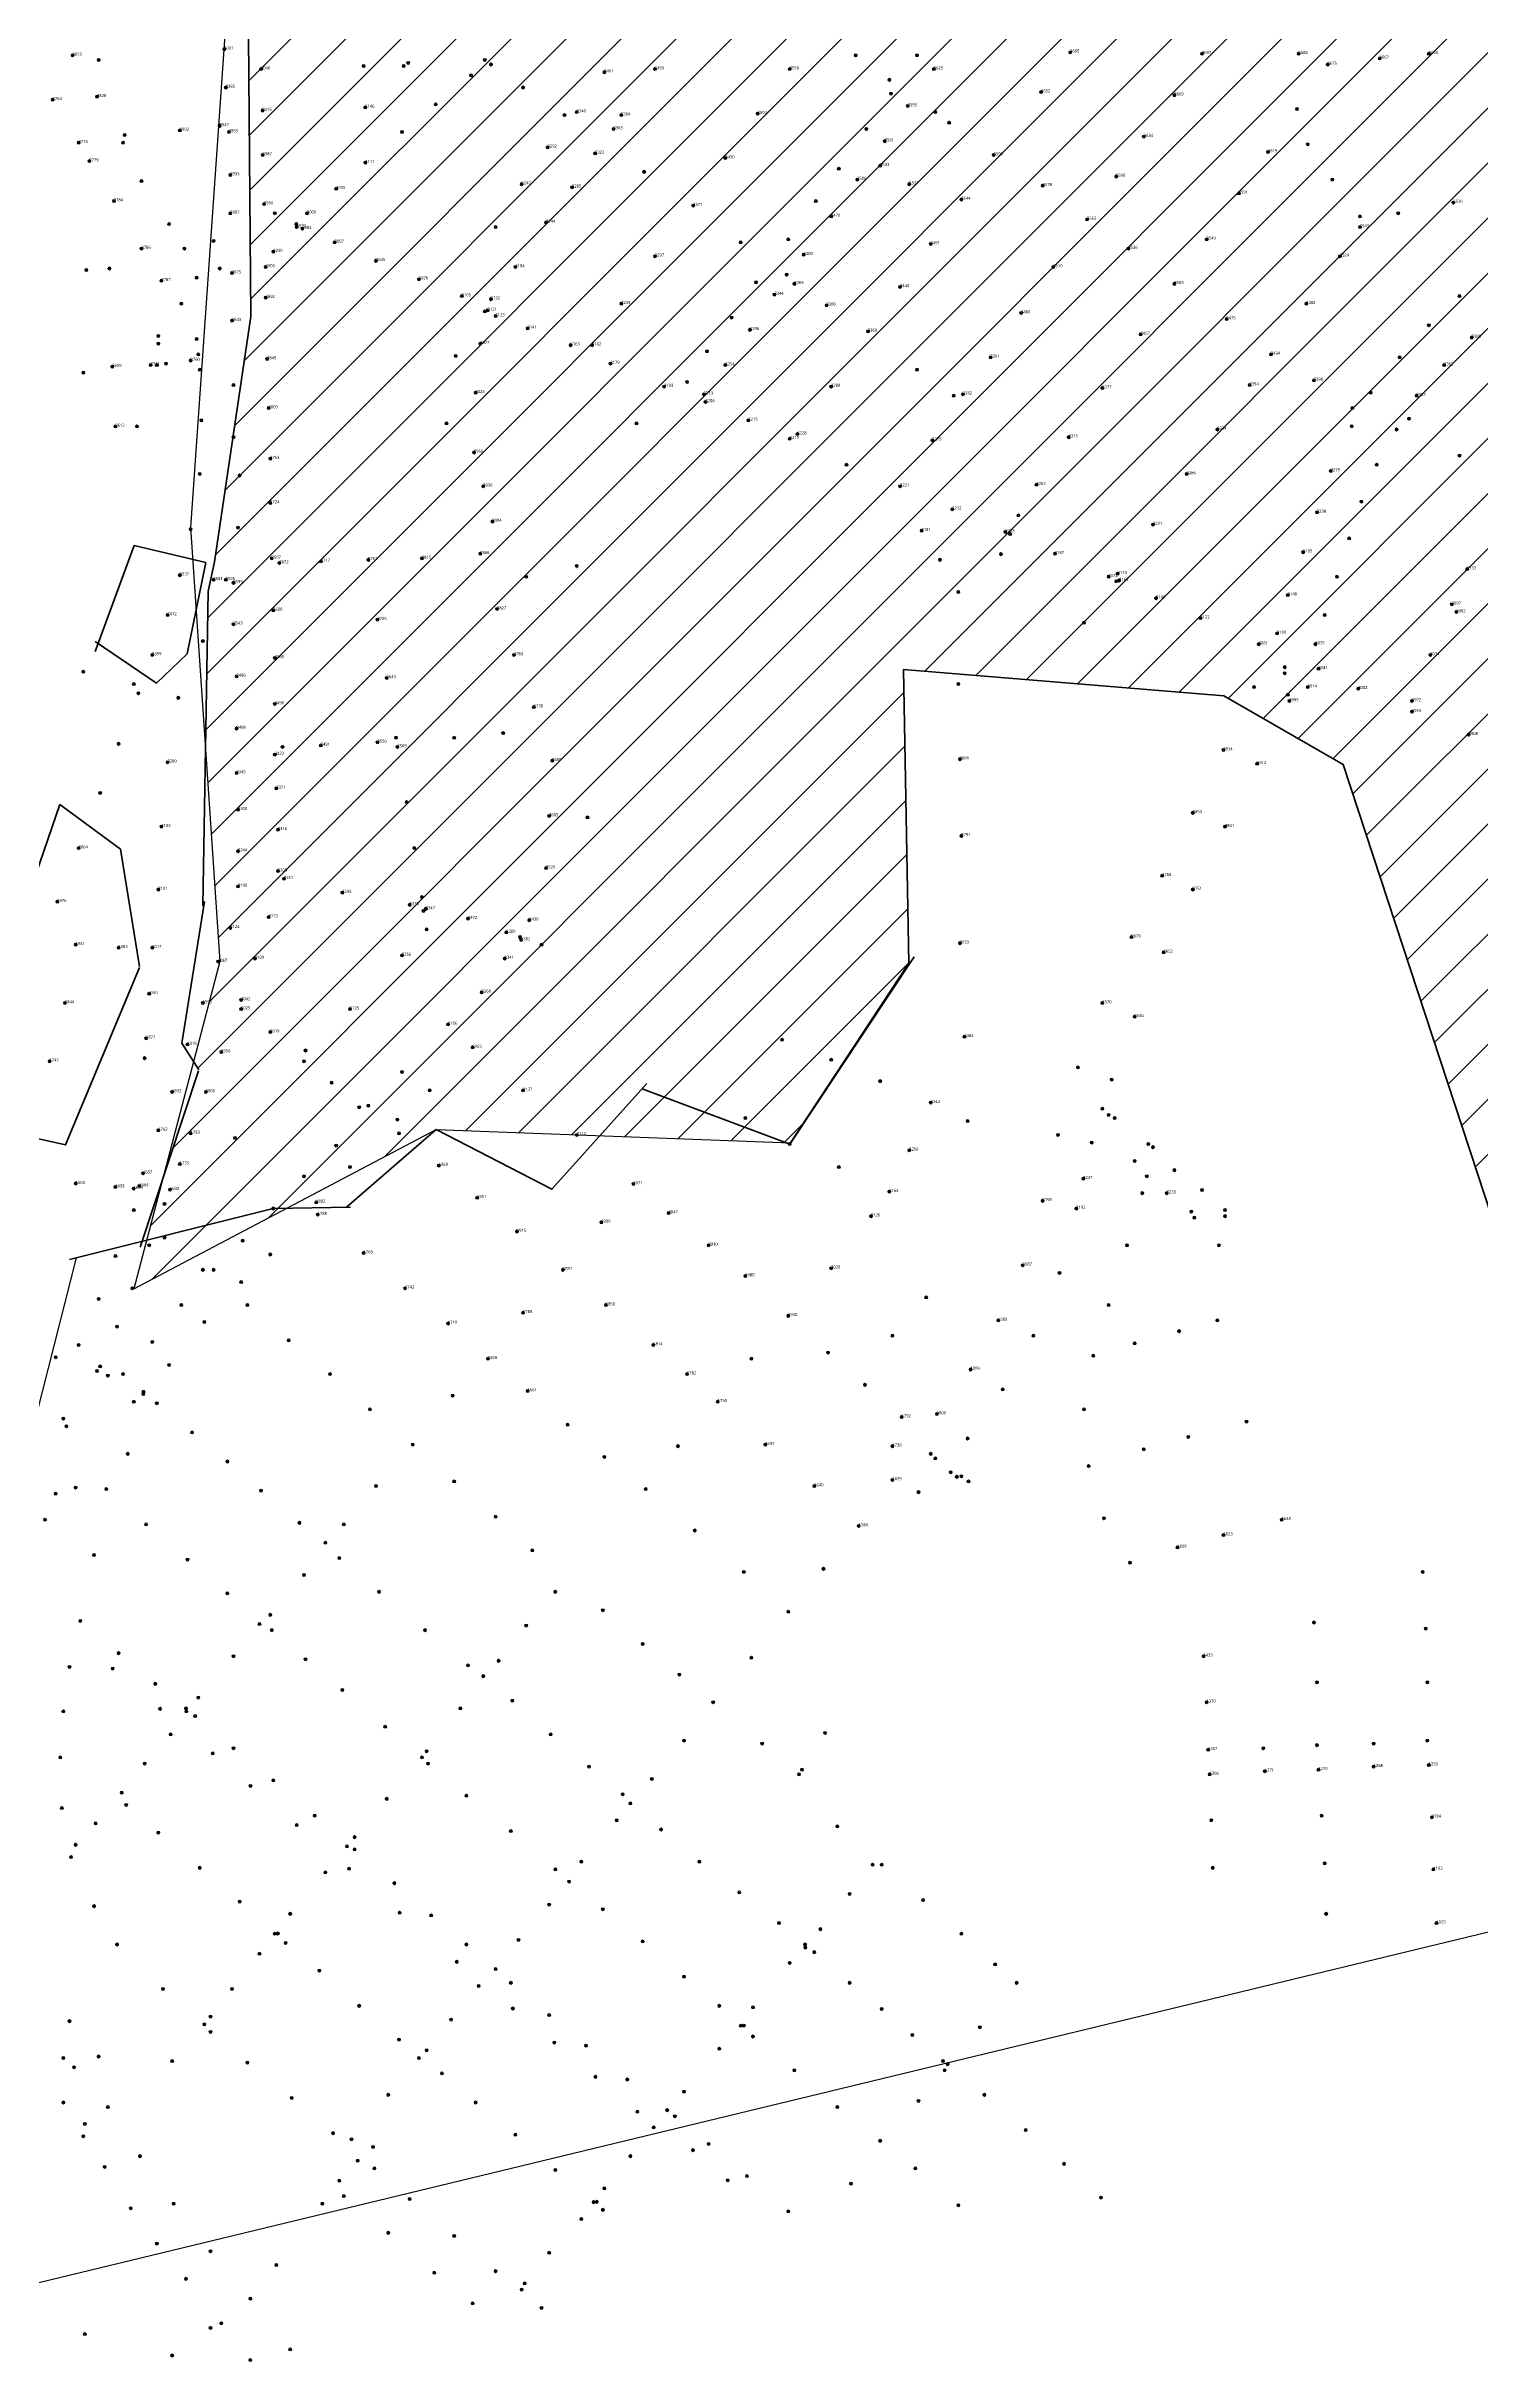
# Model space of a CAD drawing. Header units: millimetres. Extents: x 292691 to 302352, y 7824595 to 7836845.
# Drawn here: x 296395 to 297331, y 7829704 to 7831214 of the extents above; entities that cross this region are included whole.
import ezdxf

# ---------------------------------------------------------------- set-up
doc = ezdxf.new("R2010")
doc.units = ezdxf.units.MM
doc.layers.add('lista_postes', color=1, linetype='Continuous')
doc.styles.add('MtXpl_Open_Sans', font='')
doc.styles.get('MtXpl_Open_Sans').set_extended_font_data('Open Sans')

# ---------------------------------------------------------------- blocks, each defined once
blk = doc.blocks.new('symbolLayer0')
at = {"linetype": 'Continuous'}
h = blk.add_hatch(color=1, dxfattribs=at)
edge = h.paths.add_edge_path()
edge.add_arc((0.1, 0.1), 0.5, 0, 360)
at = {"color": 1, "linetype": 'Continuous', "lineweight": 20}
blk.add_circle((0.1, 0.1), 1, dxfattribs=at)
at = {"color": 1, "linetype": 'Continuous'}
blk.add_circle((0.1, 0.1), 0.5, dxfattribs=at)

msp = doc.modelspace()

# ---------------------------------------------------------------- hatches: boundary and pattern name
h = msp.add_hatch()
h.set_pattern_fill('ANSI31', color=256, scale=8)
h.set_pattern_definition([(45, (-10000, 0), (-17.96051224, 17.96051224), [])])
h.paths.add_polyline_path([(297920.1, 7831378.1), (297920.4, 7831400.9), (297888.4, 7831594.2), (297851.6, 7831621.7), (297775.6, 7831618.4), (297395.7, 7831606.5), (297416.7, 7831381.6), (297403.5, 7831245.4), (297405.6, 7831219.8), (297237.9, 7831220.3), (297188.7, 7831248.2), (297134.7, 7831287.1), (297064.6, 7831337.6), (296962.9, 7831404.4), (296869.6, 7831461.7), (296739, 7831552.8), (296658.7, 7831609), (296526.1, 7831430.1), (296525.2, 7831417.2), (296528.4, 7831037.8), (296504.8, 7830877.8), (296500.6, 7830858.4), (296498.8, 7830755.5), (296508.1, 7830617.1), (296491, 7830552.2), (296494.5, 7830546.8), (296470.5, 7830473.9), (296452, 7830403.8), (296649.4, 7830507.6), (296880.6, 7830498.9), (296957.7, 7830616.1), (296954.4, 7830807.6), (297163.4, 7830790.3), (297241.2, 7830745.7), (297392, 7830287), (297440.5, 7830169.1), (297596.9, 7830112.4), (297608.1, 7830381.2), (297519.9, 7830411.3), (297519.2, 7830411.6), (297467.8, 7830711.5), (297553.6, 7830850.8), (297713.6, 7830902.9), (298068.4, 7830998.9), (298069.8, 7830999.3)])
h.paths.add_polyline_path([(297828.1, 7831958.1), (297664.9, 7832074.5), (297580, 7832185.7), (297408.7, 7832129.1), (297412.8, 7832097.1), (297377.1, 7832023), (297362.6, 7832029.9), (297362.6, 7832029.9), (297395.7, 7831606.5), (297775.6, 7831618.4), (297849.1, 7831621.6), (297868.1, 7831752.7), (297853.9, 7831852)])

# ---------------------------------------------------------------- linework, layer by layer
at = {"color": 2, "lineweight": 100}
for p, q in [((296880.1, 7830498.1), (296961.3, 7830620.3)), ((296783.7, 7830534.1), (296880.1, 7830498.1)), ((296410.2, 7830422.9), (296543.1, 7830456.1)), ((296543.1, 7830456.1), (296593.5, 7830457))]:
    msp.add_line(p, q, dxfattribs=at)
at = {"color": 3}
msp.add_line((297447.1, 7830011.1), (296235.1, 7829718.1), dxfattribs=at)
at = {"color": 2, "lineweight": 100}
for points in [[(296740.8, 7831728.3), (296719.1, 7831693.1), (296525.1, 7831430.1), (296528.4, 7831037.8), (296504.8, 7830877.8), (296500.6, 7830858.4), (296497.1, 7830653.5)], [(296740.8, 7831728.3), (296719.1, 7831693.1), (296525.1, 7831430.1), (296528.4, 7831037.8), (296504.8, 7830877.8), (296500.6, 7830858.4), (296497.1, 7830653.5)], [(296426.8, 7830825.8), (296466.9, 7830798.7), (296486.8, 7830817.8), (296499, 7830877.3), (296452.4, 7830888.4), (296426.8, 7830819.3)], [(296426.8, 7830825.8), (296466.9, 7830798.7), (296486.8, 7830817.8), (296499, 7830877.3), (296452.4, 7830888.4), (296426.8, 7830819.3)], [(296957.7, 7830616.1), (296954.4, 7830807.6), (297163.4, 7830790.3), (297241.2, 7830745.7), (297397, 7830271.7)], [(296957.7, 7830616.1), (296954.4, 7830807.6), (297163.4, 7830790.3), (297241.2, 7830745.7), (297397, 7830271.7)], [(296455.8, 7830613.8), (296443.3, 7830690.4), (296403.8, 7830719.5), (296333, 7830514.2), (296407.5, 7830497.5), (296455.8, 7830613.2)], [(296455.8, 7830613.8), (296443.3, 7830690.4), (296403.8, 7830719.5), (296333, 7830514.2), (296407.5, 7830497.5), (296455.8, 7830613.2)], [(296494.6, 7830546.6), (296483.4, 7830564), (296498.2, 7830656.3)], [(296494.6, 7830546.6), (296483.4, 7830564), (296498.2, 7830656.3)], [(296494.2, 7830545.8), (296456.3, 7830430.9)], [(296494.2, 7830545.8), (296456.3, 7830430.9)], [(296590.8, 7830456.9), (296649.4, 7830507.6), (296724.9, 7830468.6), (296786.9, 7830537.6)], [(296590.8, 7830456.9), (296649.4, 7830507.6), (296724.9, 7830468.6), (296786.9, 7830537.6)]]:
    msp.add_lwpolyline(points, dxfattribs=at)
msp.add_lwpolyline([(296526.1, 7831430.1), (296489.1, 7830900.1), (296508.1, 7830617.1), (296452, 7830403.8), (296649.4, 7830507.6), (296880.6, 7830498.9), (296957.7, 7830616.1), (296954.4, 7830807.6), (297163.4, 7830790.3), (297241.2, 7830745.7), (297392, 7830287)])
at = {"color": 3}
msp.add_lwpolyline([(296414.4, 7830423.9), (296235.1, 7829718.1)], dxfattribs=at)

# ---------------------------------------------------------------- block references
at = {"layer": 'lista_postes'}
for p in [(296412, 7831208), (296429, 7831205), (296511, 7831212), (296681, 7831205), (296923, 7831208), (296963, 7831208), (297063, 7831210), (297149, 7831209), (297212, 7831209), (297265, 7831206), (297297, 7831209), (296535, 7831199), (296602, 7831201), (296628, 7831201), (296631, 7831203), (296672, 7831195), (296685, 7831202), (296759, 7831197), (296792, 7831199), (296880, 7831199), (296945, 7831192), (296974, 7831199), (297231, 7831202), (296399, 7831179), (296428, 7831181), (296512, 7831187), (296603, 7831174), (296649, 7831176), (296706, 7831187), (296946, 7831183), (296957, 7831175), (297044, 7831184), (297131, 7831182), (297211, 7831173), (296482, 7831159), (296508, 7831162), (296514, 7831158), (296536, 7831172), (296627, 7831158), (296733, 7831169), (296741, 7831171), (296765, 7831160), (296770, 7831169), (296859, 7831170), (296930, 7831160), (296975, 7831171), (296984, 7831164), (296416, 7831151), (296445, 7831151), (296446, 7831156), (296536, 7831143), (296722, 7831148), (296753, 7831144), (296942, 7831152), (297013, 7831143), (297111, 7831155), (297192, 7831145), (297218, 7831150), (296423, 7831139), (296515, 7831130), (296603, 7831138), (296785, 7831132), (296838, 7831141), (296912, 7831134), (296939, 7831136), (297093, 7831129), (296439, 7831113), (296457, 7831126), (296584, 7831121), (296705, 7831124), (296738, 7831122), (296897, 7831113), (296924, 7831127), (296958, 7831124), (296992, 7831114), (297045, 7831123), (297173, 7831118), (297234, 7831127), (296475, 7831098), (296515, 7831105), (296537, 7831111), (296544, 7831105), (296558, 7831098), (296565, 7831105), (296721, 7831099), (296817, 7831110), (296907, 7831103), (297074, 7831101), (297252, 7831103), (297277, 7831105), (297313, 7831112), (296504, 7831087), (296558.2, 7831096), (296562, 7831095), (296583, 7831086), (296688, 7831096), (296848, 7831086), (296879, 7831088), (296972, 7831085), (297152, 7831088), (297252, 7831096), (296421, 7831068), (296436, 7831069), (296457, 7831082), (296485, 7831082), (296508, 7831069), (296538, 7831070), (296543, 7831080), (296610, 7831074), (296701, 7831070), (296792, 7831077), (296889, 7831078), (297052, 7831070), (297101, 7831082), (297239, 7831077), (296470, 7831061), (296493, 7831063), (296516, 7831066), (296638, 7831062), (296858, 7831060), (296878, 7831065), (296883, 7831059), (296952, 7831057), (297131, 7831059), (296483, 7831046), (296538, 7831050), (296666, 7831051), (296681, 7831041), (296682.9, 7831041.7), (296685, 7831049), (296688, 7831038), (296770, 7831046), (296842, 7831037), (296870, 7831052), (296904, 7831045), (297031, 7831040), (297217, 7831046), (297317, 7831051), (296468, 7831025), (296493, 7831023), (296516, 7831035), (296709, 7831030), (296854, 7831029), (296931, 7831028), (297109, 7831026), (297165, 7831036), (297297, 7831032), (297325, 7831024), (296468, 7831020), (296473, 7831007), (296489, 7831009), (296494, 7831013), (296539, 7831010), (296662, 7831012), (296678, 7831020), (296737, 7831019), (296751, 7831019), (296763, 7831007), (296826, 7831015), (297011, 7831011), (297194, 7831013), (297278, 7831011), (296419, 7831001), (296438, 7831005), (296463, 7831006), (296467, 7831006), (296495, 7831003), (296517, 7830993), (296798, 7830992), (296813, 7830995), (296838, 7831006), (296907, 7830992), (296963, 7831003), (297180, 7830993), (297222, 7830996), (297307, 7831006), (296540, 7830978), (296675, 7830988), (296824, 7830987), (296825, 7830982), (296987, 7830986), (296993, 7830987), (297084, 7830991), (297247, 7830978), (297259, 7830988), (297289, 7830986), (296440, 7830966), (296454, 7830966), (296496, 7830970), (296656, 7830968), (296780, 7830968), (296853, 7830970), (297159, 7830964), (297246.7, 7830966.1), (297276, 7830964), (297284, 7830971), (296517, 7830959), (296674, 7830949), (296880, 7830958), (296885, 7830961), (296973, 7830957), (297062, 7830959), (297317, 7830947), (296495, 7830935), (296521, 7830934), (296541, 7830945), (296917, 7830941), (297139, 7830935), (297233, 7830937), (297263, 7830941), (296680, 7830927), (296952, 7830927), (297041, 7830928), (297253, 7830917), (296541, 7830916), (296686, 7830904), (296986, 7830912), (297029.2, 7830908), (297117, 7830902), (297224, 7830910), (296489, 7830899), (296520, 7830900), (296966, 7830898), (297020.7, 7830897.2), (297023.8, 7830895.8), (297245, 7830893), (296542, 7830880), (296547, 7830877), (296574, 7830878), (296605, 7830879), (296640, 7830880), (296678, 7830883), (296741, 7830875), (296978, 7830879), (297017.8, 7830882.7), (297053, 7830883), (297215, 7830884), (297322, 7830873), (296482, 7830869), (296504, 7830866), (296512, 7830866), (296517, 7830864), (296708, 7830868), (296990, 7830858), (297088, 7830868), (297093, 7830865), (297094, 7830870), (297094.9, 7830865.5), (297205, 7830856), (297237, 7830868), (296474, 7830843), (296543, 7830846), (296689, 7830847), (297119, 7830854), (297148, 7830841), (297229, 7830843), (297312, 7830850), (297315, 7830845), (296497, 7830826), (296517, 7830837), (296611, 7830840), (297072, 7830838), (297198, 7830831), (296464, 7830817), (296544, 7830815), (296700, 7830817), (297186, 7830824), (297223, 7830824), (297298, 7830817), (296419, 7830806), (296452, 7830798), (296519, 7830803), (296617, 7830802), (296990, 7830798), (297183, 7830796), (297203, 7830809), (297203, 7830805), (297218, 7830796), (297225, 7830808), (296455, 7830792), (296481, 7830789), (296544, 7830785), (296713, 7830783), (297205, 7830791), (297206, 7830787), (297251, 7830795), (297286, 7830787), (296519, 7830769), (296693, 7830766), (297286, 7830780), (296442, 7830759), (296544, 7830752), (296549, 7830757), (296574, 7830758), (296611, 7830760), (296623, 7830763), (296624, 7830757), (296661, 7830763), (297163, 7830755), (297323, 7830765), (296474, 7830747), (296519, 7830740), (296725, 7830748), (296991, 7830749), (297185, 7830746), (296430, 7830727), (296545, 7830730), (296630, 7830721), (296470, 7830705), (296520, 7830716), (296723, 7830712), (296748, 7830711), (297143, 7830714), (297164, 7830705), (296416, 7830691), (296546, 7830703), (296635, 7830691), (296992, 7830699), (296520, 7830689), (296546, 7830676), (296721, 7830678), (296468, 7830664), (296520, 7830666), (296550, 7830671), (296588, 7830662), (297123, 7830673), (297143, 7830664), (296402, 7830656), (296540, 7830646), (296632, 7830654), (296640, 7830659), (296641, 7830650), (296642.5, 7830651.4), (296670, 7830645), (296515, 7830639), (296643, 7830638), (296695, 7830636), (296704, 7830633), (296704.7, 7830631.1), (296710, 7830644), (297103, 7830633), (296414, 7830628), (296442, 7830626), (296464, 7830626), (296507, 7830617), (296531, 7830619), (296627, 7830621), (296694, 7830619), (296718, 7830628), (296991, 7830629), (297124, 7830623), (296407, 7830590), (296462, 7830596), (296497, 7830590), (296522, 7830592), (296522, 7830586), (296593, 7830586), (296679, 7830597), (297084, 7830590), (296541, 7830571), (296657, 7830576), (297105, 7830581), (296459, 7830554), (296460, 7830567), (296487, 7830563), (296509, 7830558), (296564, 7830559), (296673, 7830561), (296875, 7830566), (296994, 7830568), (296397, 7830552), (296563, 7830552), (296627, 7830545), (296907, 7830553), (296939, 7830539), (297068, 7830548), (297090, 7830540), (296477, 7830532), (296499, 7830532), (296581, 7830538), (296645, 7830533), (296706, 7830533), (296972, 7830525), (296599, 7830522), (296605, 7830523), (296624, 7830514), (296851, 7830515), (296996, 7830513), (297084, 7830521), (297088, 7830517), (297092, 7830515), (296468, 7830507), (296489, 7830505), (296518, 7830502), (296584, 7830497), (296625, 7830505), (296741, 7830504), (296880, 7830498), (296958, 7830494), (297055, 7830504), (297077, 7830499), (297114, 7830498), (297117, 7830496), (296458, 7830479), (296482, 7830485), (296593, 7830483), (296651, 7830484), (296912, 7830483), (297105, 7830487), (297131, 7830481), (296414.1, 7830472.3), (296439.9, 7830470), (296451.9, 7830469), (296455.6, 7830470.7), (296475.6, 7830468.3), (296563, 7830477), (296778, 7830472), (296945, 7830467), (297071.5, 7830475.4), (297110, 7830466), (297113, 7830477), (297126, 7830466), (297149, 7830468), (296452, 7830455), (296472, 7830459), (296543, 7830456), (296571, 7830460), (296572, 7830452), (296676, 7830463), (296801, 7830453), (296933, 7830451), (297045, 7830461), (297067, 7830456), (297142, 7830454), (297144, 7830450), (297164, 7830455), (297164, 7830451), (296472, 7830437), (296523, 7830435), (296702, 7830441), (296757, 7830447), (296440, 7830425), (296462, 7830432), (296541, 7830426), (296602, 7830427), (296827, 7830432), (297032, 7830419), (297100, 7830432), (297160, 7830432), (296451, 7830404), (296497, 7830416), (296504, 7830416), (296522, 7830408), (296629, 7830404), (296732, 7830416), (296851, 7830412), (296907, 7830417), (297056, 7830414), (296429, 7830397), (296483, 7830393), (296526, 7830393), (296706, 7830388), (296760, 7830393), (296969, 7830398), (297088, 7830393), (296441, 7830379), (296498, 7830382), (296657, 7830381), (296879, 7830386), (296947, 7830373), (297016, 7830383), (297039, 7830373), (297134, 7830376), (297159, 7830383), (296401, 7830359), (296416, 7830367), (296464, 7830369), (296553, 7830370), (296683, 7830358), (296791, 7830367), (296855, 7830358), (296905, 7830362), (297078, 7830360), (297105, 7830368), (296428, 7830350), (296430, 7830353), (296435, 7830347), (296445, 7830348), (296475, 7830354), (296580, 7830348), (296813, 7830348), (296998, 7830351), (296452, 7830330), (296458.1, 7830335), (296458.3, 7830336.5), (296467, 7830329), (296660, 7830334), (296709, 7830337), (296833, 7830330), (296929, 7830341), (297019, 7830338), (296406, 7830319), (296408, 7830314), (296606, 7830325), (296735, 7830315), (296953, 7830320), (296976, 7830322), (297072, 7830325), (297178, 7830317), (296490, 7830310), (296634, 7830302), (296807, 7830301), (296864, 7830302), (296947, 7830301), (296996, 7830306), (297111, 7830299), (297140, 7830307), (296448, 7830296), (296513, 7830291), (296759, 7830294), (296972, 7830296), (296975, 7830293), (296985, 7830284), (297075, 7830288), (296401, 7830270), (296414, 7830274), (296434, 7830273), (296535, 7830272), (296610, 7830275), (296661, 7830278), (296786, 7830273), (296896, 7830275), (296947, 7830279), (296964, 7830271), (296989, 7830281), (296992, 7830281.4), (296996.6, 7830278), (296394, 7830253), (296688, 7830255), (297085, 7830254), (297201, 7830253), (296460, 7830250), (296560, 7830251), (296577, 7830238), (296589, 7830250), (296818, 7830246), (296925, 7830249), (297163, 7830243), (296426, 7830230), (296487, 7830227), (296586, 7830228), (296712, 7830233), (297102, 7830225), (297133, 7830235), (296563, 7830217), (296850, 7830219), (296902, 7830221), (297293, 7830219), (296513, 7830205), (296612, 7830206), (296727, 7830206), (296758, 7830194), (296879, 7830193), (296417, 7830187), (296534, 7830185), (296541, 7830191), (296542, 7830181), (296642, 7830181), (296708, 7830184), (297222, 7830186), (297295, 7830182), (296442, 7830166), (296517, 7830164), (296564, 7830162), (296784, 7830172), (296855, 7830163), (297150, 7830164), (296410, 7830157), (296438.1, 7830155.9), (296670, 7830158), (296680, 7830151), (296690, 7830161), (296808, 7830152), (297224, 7830147), (297296, 7830147), (296466, 7830146), (296494, 7830137), (296588, 7830142), (296699, 7830135), (296830, 7830134), (297152, 7830134), (296406, 7830128), (296469.1, 7830129.7), (296486, 7830130), (296486.3, 7830128), (296492, 7830125), (296616, 7830118), (296665, 7830130), (296476, 7830113), (296517, 7830104), (296643, 7830102), (296724, 7830113), (296811, 7830109), (296862, 7830107), (296903, 7830114), (297153, 7830103), (297189, 7830104), (297224, 7830106), (297261, 7830107), (297296, 7830109), (296404, 7830098), (296459, 7830094), (296503.5, 7830100.6), (296640, 7830098), (296644, 7830094), (296749, 7830092), (296886, 7830087), (296888, 7830090), (297154, 7830087), (297190, 7830089), (297225, 7830090), (297261, 7830092), (297297, 7830093), (296444, 7830075), (296528.1, 7830079.4), (296543, 7830083), (296617, 7830071), (296669, 7830073), (296771, 7830074), (296790, 7830084), (296405, 7830065), (296447, 7830067), (296570, 7830060), (296767, 7830057), (296776, 7830068), (297155, 7830057), (297227, 7830060), (297299, 7830059), (296414, 7830041), (296427, 7830055), (296468, 7830049), (296558.3, 7830053.9), (296596, 7830046), (296698, 7830050), (296796, 7830051), (296911, 7830053), (296411, 7830033), (296495, 7830026), (296591, 7830040), (296592.4, 7830025.4), (296596, 7830038), (296744, 7830030), (296821, 7830030), (296934, 7830028), (296940, 7830028), (297156, 7830026), (297229, 7830029), (296577, 7830023), (296622, 7830016), (296727, 7830025), (296736, 7830017), (297300, 7830025), (296426, 7830001), (296521, 7830004), (296554, 7829996), (296625.4, 7829996.7), (296723, 7830002), (296758, 7829999), (296847, 7830010), (296919, 7830009), (296967, 7830005), (297230, 7829996), (296544, 7829983), (296546, 7829983.2), (296646, 7829995), (296873, 7829990), (296900, 7829986), (296992, 7829983), (297302, 7829990), (296441, 7829976), (296534, 7829970), (296551, 7829977), (296669, 7829976), (296703, 7829979), (296784, 7829978), (296890, 7829976), (296890.2, 7829974), (296896, 7829971), (296573, 7829959), (296662.7, 7829964.7), (296688, 7829960), (296698, 7829951), (296811, 7829955), (296880, 7829964), (296919, 7829951), (297014, 7829963), (297028, 7829951), (296471, 7829947), (296516, 7829947), (296599, 7829936), (296677, 7829949), (296834, 7829936), (296856, 7829935), (296410, 7829926), (296498, 7829924), (296502, 7829929), (296659, 7829927), (296699.3, 7829934.3), (296723, 7829930), (296848, 7829923), (296850, 7829923.1), (296940, 7829934), (297004, 7829922), (296502, 7829919), (296625, 7829914), (296643, 7829907), (296726.3, 7829912), (296747, 7829910), (296834, 7829908), (296856, 7829916), (296960, 7829917), (296406, 7829902), (296413, 7829896), (296429, 7829903), (296477, 7829900), (296526, 7829899), (296638, 7829902), (296653, 7829892), (296753.2, 7829889.7), (296883, 7829894), (296980, 7829900), (296981, 7829894), (296983, 7829898), (296555, 7829876), (296618, 7829878), (296774, 7829888), (296811, 7829880), (297007, 7829878), (296406, 7829873), (296435, 7829870), (296675, 7829873), (296780.6, 7829867), (296800, 7829868), (296805, 7829864), (296911, 7829870), (296964, 7829874), (296419, 7829851), (296420, 7829859), (296582, 7829853), (296594, 7829849), (296701, 7829852), (296791.2, 7829856.7), (296827, 7829846), (296939, 7829848), (297034, 7829855), (296433, 7829831), (296456, 7829838), (296598, 7829835), (296608, 7829844), (296609, 7829830), (296727, 7829829), (296776, 7829838), (296816.8, 7829841.9), (296962, 7829830), (297059, 7829833), (296586, 7829822), (296759, 7829817), (296839.5, 7829822.3), (296852, 7829825), (296920, 7829820), (296450, 7829804), (296478, 7829807), (296575, 7829807), (296589, 7829812), (296632, 7829810), (296752, 7829808), (296754, 7829808.2), (296758, 7829803), (296879, 7829802), (296990, 7829806), (297083, 7829811), (296618, 7829788), (296661, 7829786), (296744, 7829797), (296467, 7829781), (296502, 7829776), (296723, 7829775), (296486, 7829758), (296545, 7829767), (296648, 7829762), (296688, 7829763), (296707, 7829755), (296528, 7829745), (296673, 7829742), (296705, 7829751), (296718, 7829739), (296502, 7829726), (296509, 7829729), (296420, 7829722), (296554, 7829712), (296477, 7829708), (296528, 7829705)]:
    msp.add_blockref('symbolLayer0', p, dxfattribs=at)

# ---------------------------------------------------------------- texts
at = {"layer": 'lista_postes', "color": 4, "linetype": 'Continuous', "style": 'MtXpl_Open_Sans'}
for s, p in [('2813', (296412, 7831207.9)), ('3001', (296511, 7831211.9)), ('3685', (297063, 7831209.9)), ('3697', (297149, 7831208.9)), ('3688', (297212, 7831208.9)), ('3667', (297265, 7831205.9)), ('3655', (297297, 7831208.9)), ('3040', (296535, 7831198.9)), ('3401', (296759, 7831196.9)), ('3459', (296792, 7831198.9)), ('3558', (296880, 7831198.9)), ('3625', (296974, 7831198.9)), ('3675', (297231, 7831201.9)), ('2764', (296399, 7831178.9)), ('2828', (296428, 7831180.9)), ('2985', (296512, 7831186.9)), ('3015', (296536, 7831171.9)), ('3146', (296603, 7831173.9)), ('3595', (296957, 7831174.9)), ('3652', (297044, 7831183.9)), ('3669', (297131, 7831181.9)), ('2902', (296482, 7831158.9)), ('2947', (296508, 7831161.9)), ('2955', (296514, 7831157.9)), ('3340', (296741, 7831170.9)), ('3363', (296765, 7831159.9)), ('3384', (296770, 7831168.9)), ('3504', (296859, 7831169.9)), ('2775', (296416, 7831150.9)), ('2987', (296536, 7831142.9)), ('3292', (296722, 7831147.9)), ('3323', (296753, 7831143.9)), ('3561', (296942, 7831151.9)), ('3590', (297013, 7831142.9)), ('3634', (297111, 7831154.9)), ('3619', (297192, 7831144.9)), ('2779', (296423, 7831138.9)), ('2935', (296515, 7831129.9)), ('3111', (296603, 7831137.9)), ('3450', (296838, 7831140.9)), ('3516', (296924, 7831126.9)), ('3533', (296939, 7831135.9)), ('3598', (297093, 7831128.9)), ('2784', (296439, 7831112.9)), ('3055', (296584, 7831120.9)), ('3247', (296705, 7831123.9)), ('3285', (296738, 7831121.9)), ('3531', (296958, 7831123.9)), ('3544', (296992, 7831113.9)), ('3578', (297045, 7831122.9)), ('3591', (297173, 7831117.9)), ('3530', (297313, 7831111.9)), ('2907', (296515, 7831104.9)), ('2950', (296537, 7831110.9)), ('3000', (296565, 7831104.9)), ('3244', (296721, 7831098.9)), ('3371', (296817, 7831109.9)), ('3470', (296907, 7831102.9)), ('3563', (297074, 7831100.9)), ('2786', (296457, 7831081.9)), ('2979', (296558.2, 7831095.9)), ('2984', (296562, 7831094.9)), ('3007', (296583, 7831085.9)), ('3491', (296972, 7831084.9)), ('3536', (297101, 7831081.9)), ('3549', (297152, 7831087.9)), ('3543', (297252, 7831095.9)), ('2909', (296538, 7831069.9)), ('2930', (296543, 7831079.9)), ('3045', (296610, 7831073.9)), ('3184', (296701, 7831069.9)), ('3297', (296792, 7831076.9)), ('3409', (296889, 7831077.9)), ('3510', (297052, 7831069.9)), ('3524', (297239, 7831076.9)), ('2787', (296470, 7831060.9)), ('2875', (296516, 7831065.9)), ('3076', (296638, 7831061.9)), ('3344', (296870, 7831051.9)), ('3369', (296883, 7831058.9)), ('3440', (296952, 7831056.9)), ('3509', (297131, 7831058.9)), ('2892', (296538, 7831049.9)), ('3105', (296666, 7831050.9)), ('3121', (296682.9, 7831041.6)), ('3132', (296685, 7831048.9)), ('3123', (296688, 7831037.9)), ('3233', (296770, 7831045.9)), ('3366', (296904, 7831044.9)), ('3460', (297031, 7831039.9)), ('3482', (297217, 7831045.9)), ('2843', (296516, 7831034.9)), ('3141', (296709, 7831029.9)), ('3296', (296854, 7831028.9)), ('3360', (296931, 7831027.9)), ('3457', (297109, 7831025.9)), ('3475', (297165, 7831035.9)), ('3389', (297325, 7831023.9)), ('2711', (296463, 7831005.9)), ('2760', (296489, 7831008.9)), ('2849', (296539, 7831009.9)), ('3077', (296678, 7831019.9)), ('3163', (296737, 7831018.9)), ('3182', (296751, 7831018.9)), ('3179', (296763, 7831006.9)), ('3254', (296838, 7831005.9)), ('3391', (297011, 7831010.9)), ('3434', (297194, 7831012.9)), ('3362', (297307, 7831005.9)), ('2659', (296438, 7831004.9)), ('3193', (296798, 7830991.9)), ('3289', (296907, 7830991.9)), ('3377', (297084, 7830990.9)), ('3394', (297180, 7830992.9)), ('3390', (297222, 7830995.9)), ('2809', (296540, 7830977.9)), ('3025', (296675, 7830987.9)), ('3213', (296824, 7830986.9)), ('3206', (296825, 7830981.9)), ('3332', (296993, 7830986.9)), ('3337', (297289, 7830985.9)), ('2612', (296440, 7830965.9)), ('3215', (296853, 7830969.9)), ('3228', (296885, 7830960.9)), ('3334', (297159, 7830963.9)), ('2958', (296674, 7830948.9)), ('3219', (296880, 7830957.9)), ('3275', (296973, 7830956.9)), ('3315', (297062, 7830958.9)), ('2763', (296541, 7830944.9)), ('3286', (297139, 7830934.9)), ('3279', (297233, 7830936.9)), ('2724', (296541, 7830915.9)), ('2936', (296680, 7830926.9)), ('3221', (296952, 7830926.9)), ('3262', (297041, 7830927.9)), ('2904', (296686, 7830903.9)), ('3212', (296986, 7830911.9)), ('3231', (297117, 7830901.9)), ('3238', (297224, 7830909.9)), ('3181', (296966, 7830897.9)), ('3203', (297020.7, 7830897.1)), ('2667', (296542, 7830879.9)), ('2672', (296547, 7830876.9)), ('2717', (296574, 7830877.9)), ('2762', (296605, 7830878.9)), ('2815', (296640, 7830879.9)), ('2866', (296678, 7830882.9)), ('3187', (297053, 7830882.9)), ('3174', (297094, 7830869.9)), ('3195', (297215, 7830883.9)), ('3133', (297322, 7830872.9)), ('2537', (296482, 7830868.9)), ('2581', (296504, 7830865.9)), ('2595', (296512, 7830865.9)), ('2599', (296517, 7830863.9)), ('3172', (297088, 7830867.9)), ('3168', (297094.9, 7830865.4)), ('3148', (297205, 7830855.9)), ('2472', (296474, 7830842.9)), ('2608', (296543, 7830845.9)), ('2705', (296611, 7830839.9)), ('2827', (296689, 7830846.9)), ('3149', (297119, 7830853.9)), ('3122', (297148, 7830840.9)), ('3097', (297312, 7830849.9)), ('3082', (297315, 7830844.9)), ('2543', (296517, 7830836.9)), ('3100', (297198, 7830830.9)), ('2399', (296464, 7830816.9)), ('2549', (296544, 7830814.9)), ('2783', (296700, 7830816.9)), ('3081', (297186, 7830823.9)), ('3075', (297223, 7830823.9)), ('3034', (297298, 7830816.9)), ('2486', (296519, 7830802.9)), ('2643', (296617, 7830801.9)), ('3014', (297218, 7830795.9)), ('3041', (297225, 7830807.9)), ('3002', (297251, 7830794.9)), ('2498', (296544, 7830784.9)), ('2738', (296713, 7830782.9)), ('2995', (297206, 7830786.9)), ('2972', (297286, 7830786.9)), ('2953', (297286, 7830779.9)), ('2408', (296519, 7830768.9)), ('2908', (297323, 7830764.9)), ('2422', (296544, 7830751.9)), ('2491', (296574, 7830757.9)), ('2550', (296611, 7830759.9)), ('2569', (296624, 7830756.9)), ('2934', (297163, 7830754.9)), ('2280', (296474, 7830746.9)), ('2345', (296519, 7830739.9)), ('2689', (296725, 7830747.9)), ('2891', (296991, 7830748.9)), ('2912', (297185, 7830745.9)), ('2371', (296545, 7830729.9)), ('2183', (296470, 7830704.9)), ('2300', (296520, 7830715.9)), ('2605', (296723, 7830711.9)), ('2853', (297143, 7830713.9)), ('2841', (297164, 7830704.9)), ('2064', (296416, 7830690.9)), ('2244', (296520, 7830688.9)), ('2316', (296546, 7830702.9)), ('2791', (296992, 7830698.9)), ('2260', (296546, 7830675.9)), ('2526', (296721, 7830677.9)), ('2101', (296468, 7830663.9)), ('2190', (296520, 7830665.9)), ('2251', (296550, 7830670.9)), ('2293', (296588, 7830661.9)), ('2768', (297123, 7830672.9)), ('2751', (297143, 7830663.9)), ('1976', (296402, 7830655.9)), ('2173', (296540, 7830645.9)), ('2338', (296632, 7830653.9)), ('2347', (296642.5, 7830651.2)), ('2372', (296670, 7830644.9)), ('2430', (296710, 7830643.9)), ('2124', (296515, 7830638.9)), ('2380', (296695, 7830635.9)), ('2382', (296704.7, 7830631)), ('2633', (296991, 7830628.9)), ('2679', (297103, 7830632.9)), ('1941', (296414, 7830627.9)), ('1983', (296442, 7830625.9)), ('2017', (296464, 7830625.9)), ('2067', (296507, 7830616.9)), ('2109', (296531, 7830618.9)), ('2256', (296627, 7830620.9)), ('2341', (296694, 7830618.9)), ('2652', (297124, 7830622.9)), ('1844', (296407, 7830589.9)), ('1961', (296462, 7830595.9)), ('1995', (296497, 7830589.9)), ('2042', (296522, 7830591.9)), ('2025', (296522, 7830585.9)), ('2125', (296593, 7830585.9)), ('2268', (296679, 7830596.9)), ('2570', (297084, 7830589.9)), ('2019', (296541, 7830570.9)), ('2186', (296657, 7830575.9)), ('2484', (296994, 7830567.9)), ('2546', (297105, 7830580.9)), ('1877', (296460, 7830566.9)), ('1916', (296487, 7830562.9)), ('1950', (296509, 7830557.9)), ('2163', (296673, 7830560.9)), ('1747', (296397, 7830551.9)), ('1832', (296477, 7830531.9)), ('1861', (296499, 7830531.9)), ('2137', (296706, 7830532.9)), ('2344', (296972, 7830524.9)), ('1762', (296468, 7830506.9)), ('1793', (296489, 7830504.9)), ('2112', (296741, 7830503.9)), ('2258', (296958, 7830493.9)), ('1687', (296458, 7830478.9)), ('1733', (296482, 7830484.9)), ('1969', (296651, 7830483.9)), ('1605', (296414.1, 7830472.1)), ('1633', (296439.9, 7830469.9)), ('1654', (296451.9, 7830468.9)), ('1664', (296455.6, 7830470.6)), ('1692', (296475.6, 7830468.2)), ('1951', (296676, 7830462.9)), ('2071', (296778, 7830471.9)), ('2164', (296945, 7830466.9)), ('2247', (297071.5, 7830475.3)), ('2233', (297126, 7830465.9)), ('1802', (296571, 7830459.9)), ('1788', (296572, 7830451.9)), ('2047', (296801, 7830452.9)), ('2126', (296933, 7830450.9)), ('2198', (297045, 7830460.9)), ('2192', (297067, 7830455.9)), ('1915', (296702, 7830440.9)), ('1990', (296757, 7830446.9)), ('1765', (296602, 7830426.9)), ('2010', (296827, 7830431.9)), ('2028', (296907, 7830416.9)), ('2087', (297032, 7830418.9)), ('1742', (296629, 7830403.9)), ('1881', (296732, 7830415.9)), ('1980', (296851, 7830411.9)), ('1789', (296706, 7830387.9)), ('1850', (296760, 7830392.9)), ('1718', (296657, 7830380.9)), ('1930', (296879, 7830385.9)), ('1989', (297016, 7830382.9)), ('1690', (296683, 7830357.9)), ('1814', (296791, 7830366.9)), ('1782', (296813, 7830347.9)), ('1889', (296998, 7830350.9)), ('1661', (296709, 7830336.9)), ('1750', (296833, 7830329.9)), ('1792', (296953, 7830319.9)), ('1806', (296976, 7830321.9)), ('1697', (296864, 7830301.9)), ('1736', (296947, 7830300.9)), ('1640', (296896, 7830274.9)), ('1679', (296947, 7830278.9)), ('1648', (297201, 7830252.9)), ('1584', (296925, 7830248.9)), ('1623', (297163, 7830242.9)), ('1606', (297133, 7830234.9)), ('1433', (297150, 7830163.9)), ('1370', (297152, 7830133.9)), ('1307', (297153, 7830102.9)), ('1266', (297154, 7830086.9)), ('1271', (297190, 7830088.9)), ('1270', (297225, 7830089.9)), ('1268', (297261, 7830091.9)), ('1259', (297297, 7830092.9)), ('1184', (297299, 7830058.9)), ('1103', (297300, 7830024.9)), ('1025', (297302, 7829989.9))]:
    msp.add_text(s, height=2, dxfattribs=at).set_placement(p)

doc.saveas('drawing.dxf')
